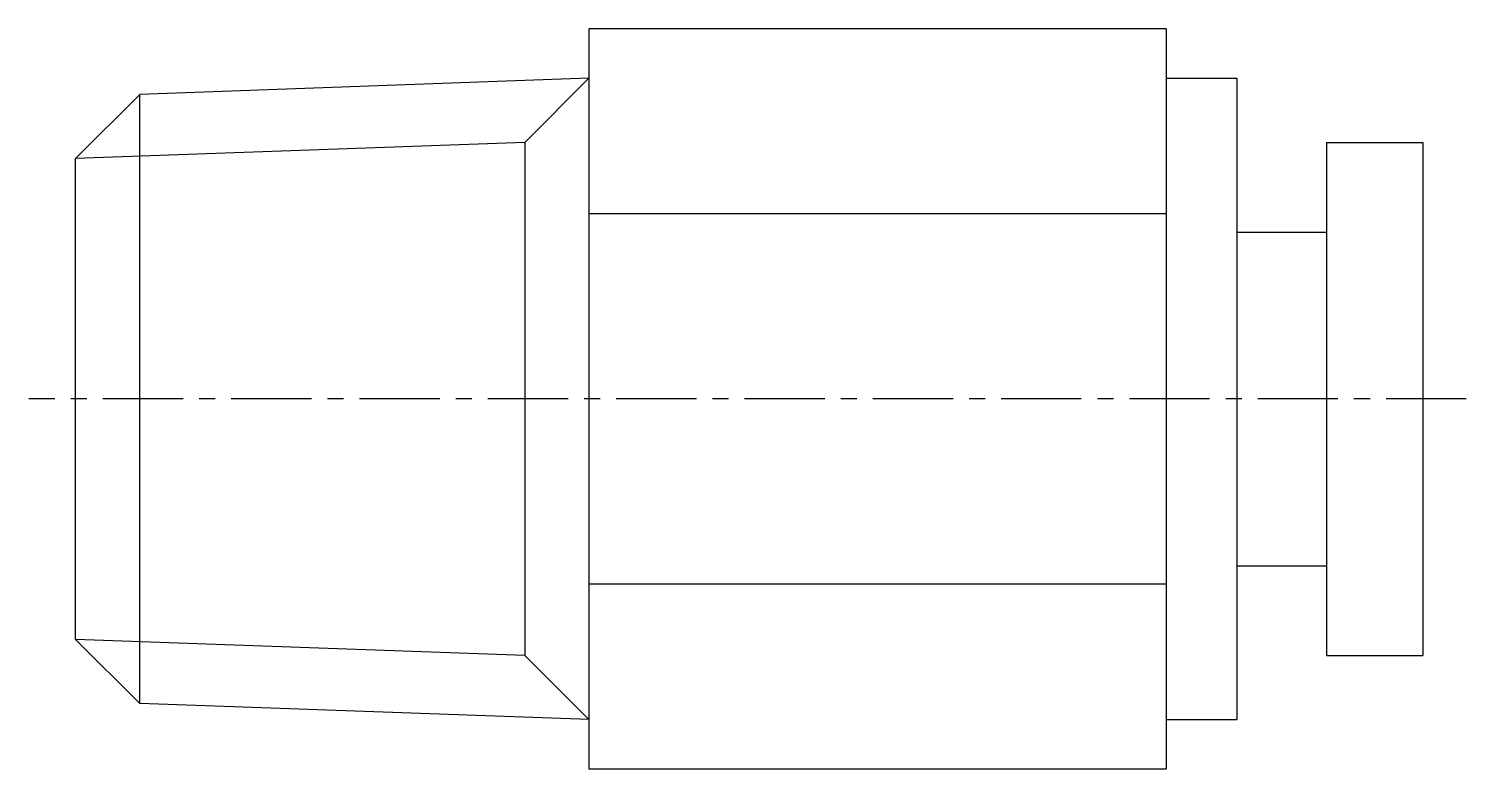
# Model space of a CAD drawing. Extents: x 0.5 to 38.1, y 0 to 42.3.
# Drawn here: x 15.66 to 38.07, y 30.75 to 42.3 of the extents above; entities outside this region: 2.
import ezdxf

# ---------------------------------------------------------------- set-up
doc = ezdxf.new("R2010")
doc.units = 0
doc.linetypes.add('CENTER', pattern=[2, 1.25, -0.25, 0.25, -0.25])
doc.layers.get('0').update_dxf_attribs({"linetype": 'CONTINUOUS'})
doc.layers.add('CENTER', color=1, linetype='CENTER')
doc.styles.get("Standard").update_dxf_attribs({"font": 'txt.shx'})

# ---------------------------------------------------------------- blocks, each defined once
blk = doc.blocks.new('*U1')
at = {"color": 7, "linetype": 'CONTINUOUS'}
blk.add_text('MLCNLSS04-1', height=3, dxfattribs=at).set_placement((0, 0))
blk = doc.blocks.new('*U2')
at = {"color": 7, "linetype": 'CONTINUOUS'}
blk.add_text('MLCNLSS4-1', height=3, dxfattribs=at).set_placement((0, 5))

msp = doc.modelspace()

# ---------------------------------------------------------------- linework, layer by layer
at = {"color": 7, "linetype": 'CONTINUOUS'}
for p, q in [((33.39, 42.299), (24.39, 42.299)), ((24.39, 42.299), (24.39, 30.752)), ((33.39, 42.299), (33.39, 30.752)), ((24.39, 41.526), (17.39, 41.276)), ((24.39, 41.526), (23.39, 40.526)), ((33.39, 41.526), (34.49, 41.526)), ((34.49, 41.526), (34.49, 31.526)), ((17.39, 41.276), (16.39, 40.276)), ((17.39, 31.776), (17.39, 41.276)), ((23.39, 40.526), (16.39, 40.276)), ((23.39, 40.526), (23.39, 32.526)), ((35.89, 40.526), (37.39, 40.526)), ((35.89, 40.526), (35.89, 32.526)), ((37.39, 40.526), (37.39, 32.526)), ((16.39, 32.776), (16.39, 40.276)), ((33.39, 39.412), (24.39, 39.412)), ((34.49, 39.126), (35.89, 39.126)), ((34.49, 33.926), (35.89, 33.926)), ((33.39, 33.639), (24.39, 33.639)), ((23.39, 32.526), (16.39, 32.776)), ((17.39, 31.776), (16.39, 32.776)), ((24.39, 31.526), (23.39, 32.526)), ((35.89, 32.526), (37.39, 32.526)), ((24.39, 31.526), (17.39, 31.776)), ((33.39, 31.526), (34.49, 31.526)), ((33.39, 30.752), (24.39, 30.752))]:
    msp.add_line(p, q, dxfattribs=at)
at = {"layer": 'CENTER', "color": 1, "linetype": 'CENTER'}
msp.add_line((38.066, 36.526), (15.659, 36.526), dxfattribs=at)

# ---------------------------------------------------------------- block references
at = {"color": 7, "linetype": 'CONTINUOUS'}
for name in ['*U2', '*U1']:
    msp.add_blockref(name, (0, 0), dxfattribs=at)

doc.saveas('drawing.dxf')
